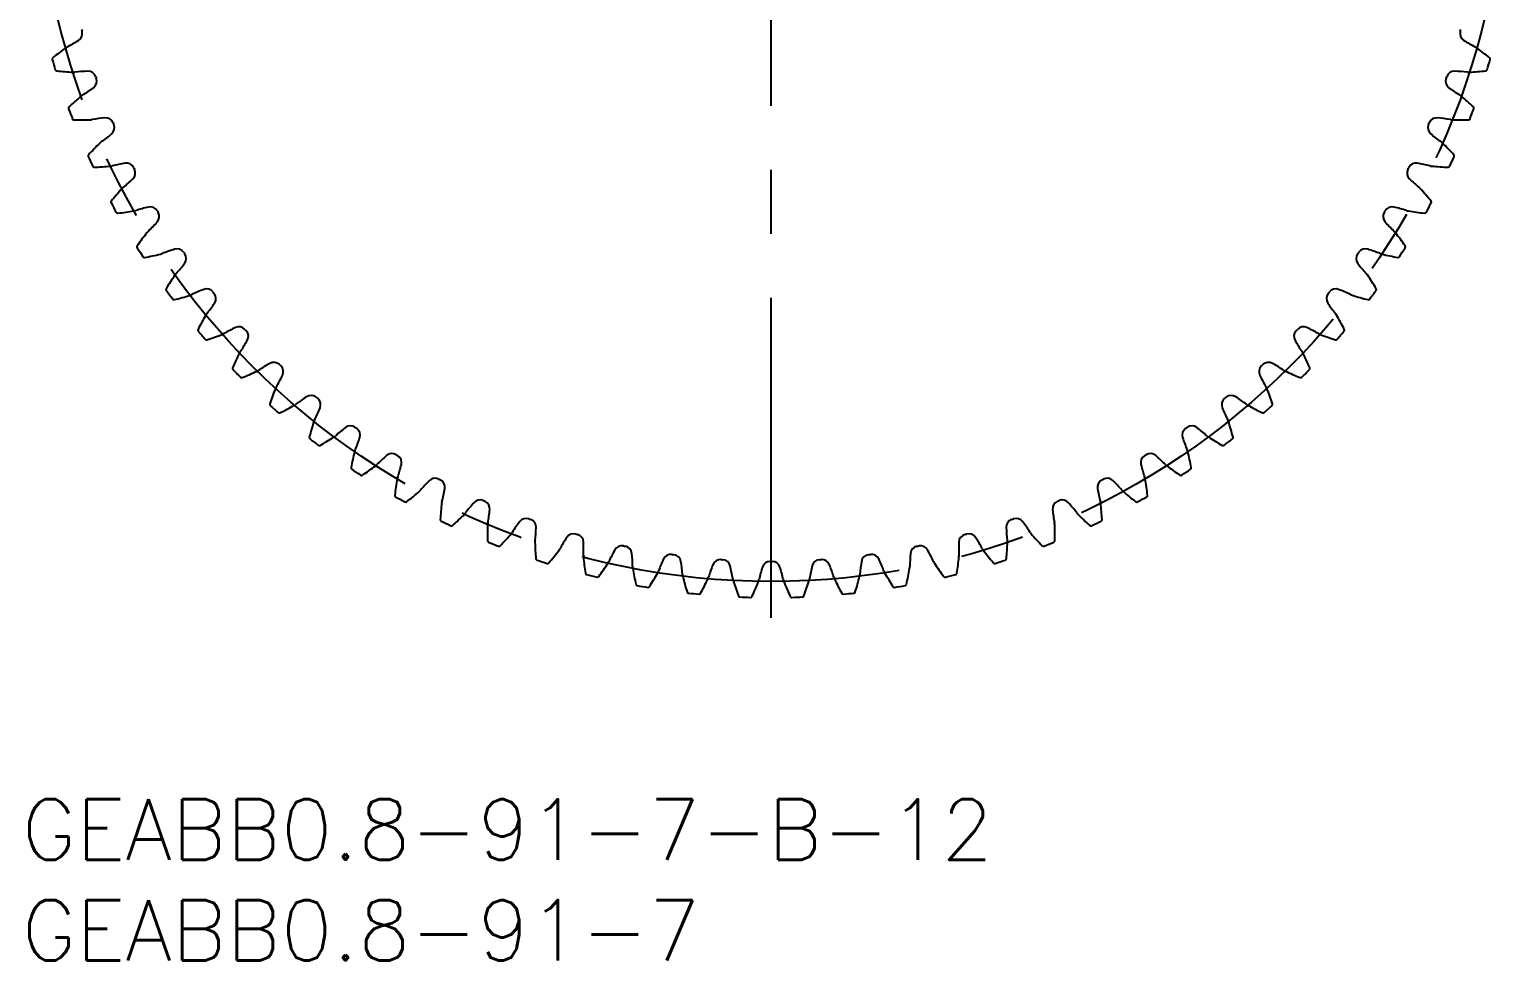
# Model space of a CAD drawing. Extents: x -1 to 114, y -8 to 85.
# Drawn here: x 0.4 to 73.6, y -8 to 38.2 of the extents above; entities that cross this region are included whole.
import ezdxf

# ---------------------------------------------------------------- set-up
doc = ezdxf.new("R2010")
doc.units = 0
doc.header["$LTSCALE"] = 0.5
doc.linetypes.add('CENTER', pattern=[50.8, 31.75, -6.35, 6.35, -6.35])
for name, color, linetype in [('MSM_CENTER', 1, 'CENTER'), ('MSM_CONTINUOUS', 7, 'CONTINUOUS'), ('MSM_PART_NUMBER', 7, 'CONTINUOUS')]:
    doc.layers.add(name, color=color, linetype=linetype)
doc.styles.get("Standard").update_dxf_attribs({"font": 'txt.shx', "height": 3, "bigfont": 'bigfont.shx'})

# ---------------------------------------------------------------- blocks, each defined once
blk = doc.blocks.new('*U2')
at = {"layer": 'MSM_PART_NUMBER'}
blk.add_text('GEABB0.8-91-7-B-12', height=3, dxfattribs=at).set_placement((-0.024, -2.986))
blk = doc.blocks.new('*U3')
at = {"layer": 'MSM_PART_NUMBER'}
blk.add_text('GEABB0.8-91-7', height=3, dxfattribs=at).set_placement((-0.024, -7.986))

msp = doc.modelspace()

# ---------------------------------------------------------------- linework, layer by layer
at = {"layer": 'MSM_CENTER'}
msp.add_line((37.176, 9.014), (37.176, 85.414), dxfattribs=at)
msp.add_circle((37.176, 47.214), 36.4, dxfattribs=at)
at = {"layer": 'MSM_CONTINUOUS'}
for centre, radius, start, end in [((2.582, 37.999), 0.4, 301.98689, 14.9159), ((37.176, 47.214), 35.4, 194.75443, 194.9159), ((71.769, 37.999), 0.4, 165.0841, 238.01315), ((37.176, 47.214), 35.4, 345.0841, 345.24557), ((-2.027, 45.378), 9.1, 297.91063, 301.98688), ((76.378, 45.378), 9.1, 238.01312, 242.08937), ((1.567, 36.729), 0.08, 129.90457, 196.40611), ((37.176, 47.214), 37.2, 196.40604, 197.22033), ((8.813, 28.065), 11.375, 125.82418, 129.90457), ((2.544, 36.749), 0.665, 117.91087, 125.82443), ((71.807, 36.749), 0.665, 54.17555, 62.08913), ((65.538, 28.065), 11.375, 50.09543, 54.17582), ((37.176, 47.214), 37.2, 342.77967, 343.59396), ((72.784, 36.729), 0.08, 343.59444, 50.09539), ((1.72, 36.224), 0.08, 197.22033, 263.7218), ((2.955, 47.452), 11.375, 263.7218, 267.8022), ((2.544, 36.749), 0.665, 267.80194, 275.71551), ((3.516, 27.033), 9.1, 91.63949, 95.71575), ((3.268, 35.73), 0.4, 18.71047, 91.6395), ((71.084, 35.73), 0.4, 88.36049, 161.28953), ((70.835, 27.033), 9.1, 84.28425, 88.36051), ((71.807, 36.749), 0.665, 264.28449, 272.19806), ((71.396, 47.452), 11.375, 272.1978, 276.2782), ((72.632, 36.224), 0.08, 276.2782, 342.77957), ((-1.807, 42.678), 9.1, 301.86667, 305.94292), ((3.3, 35.634), 0.4, 305.94293, 18.87195), ((37.176, 47.214), 35.4, 198.71047, 198.87195), ((71.051, 35.634), 0.4, 161.12805, 234.0571), ((37.176, 47.214), 35.4, 341.12805, 341.28953), ((76.158, 42.678), 9.1, 234.05708, 238.13333), ((10.202, 26.154), 11.375, 129.78022, 133.86062), ((3.348, 34.385), 0.665, 121.86691, 129.78048), ((71.003, 34.385), 0.665, 50.21951, 58.13309), ((64.15, 26.154), 11.375, 46.13938, 50.21978), ((2.375, 34.298), 0.08, 133.86062, 200.36215), ((37.176, 47.214), 37.2, 200.36209, 201.17638), ((2.562, 33.805), 0.08, 201.17638, 267.67784), ((3.02, 45.09), 11.375, 267.67784, 271.75824), ((3.348, 34.385), 0.665, 271.75798, 279.67155), ((4.989, 24.759), 9.1, 95.59554, 99.67179), ((4.141, 33.418), 0.4, 22.66652, 95.59554), ((70.211, 33.418), 0.4, 84.40444, 157.33348), ((69.362, 24.759), 9.1, 80.32821, 84.40446), ((71.003, 34.385), 0.665, 260.32845, 268.24202), ((71.331, 45.09), 11.375, 268.24176, 272.32216), ((71.789, 33.805), 0.08, 272.32216, 338.82353), ((37.176, 47.214), 37.2, 338.82362, 339.63792), ((71.976, 34.298), 0.08, 339.63792, 46.13934), ((-1.401, 39.999), 9.1, 305.82271, 309.89897), ((4.18, 33.325), 0.4, 309.89898, 22.82799), ((37.176, 47.214), 35.4, 202.66652, 202.82799), ((70.172, 33.325), 0.4, 157.17201, 230.10106), ((37.176, 47.214), 35.4, 337.17201, 337.33348), ((75.752, 39.999), 9.1, 230.10103, 234.17729), ((11.719, 24.343), 11.375, 133.73626, 137.81666), ((4.314, 32.082), 0.665, 125.82295, 133.73652), ((70.037, 32.082), 0.665, 46.26348, 54.17705), ((62.632, 24.343), 11.375, 42.18334, 46.26374), ((3.349, 31.928), 0.08, 137.81654, 204.3182), ((37.176, 47.214), 37.2, 204.31813, 205.13242), ((6.615, 22.592), 9.1, 99.55158, 103.62784), ((5.171, 31.171), 0.4, 26.62256, 99.55158), ((69.18, 31.171), 0.4, 80.4484, 153.37744), ((67.736, 22.592), 9.1, 76.37216, 80.44842), ((37.176, 47.214), 37.2, 334.86758, 335.68187), ((71.002, 31.928), 0.08, 335.68235, 42.1833), ((3.57, 31.448), 0.08, 205.13242, 271.63389), ((3.248, 42.739), 11.375, 271.63389, 275.71429), ((4.314, 32.082), 0.665, 275.71404, 283.62759), ((-0.811, 37.355), 9.1, 309.77876, 313.85501), ((5.217, 31.081), 0.4, 313.85502, 26.78403), ((37.176, 47.214), 35.4, 206.62256, 206.78403), ((69.135, 31.081), 0.4, 153.21597, 226.14502), ((37.176, 47.214), 35.4, 333.21597, 333.37744), ((75.162, 37.355), 9.1, 226.14499, 230.22124), ((70.037, 32.082), 0.665, 256.37241, 264.28597), ((71.103, 42.739), 11.375, 264.28572, 268.36611), ((70.781, 31.448), 0.08, 268.36611, 334.86748), ((13.357, 22.641), 11.375, 137.69231, 141.77271), ((5.436, 29.851), 0.665, 129.779, 137.69257), ((68.915, 29.851), 0.665, 42.30743, 50.221), ((60.994, 22.641), 11.375, 38.22729, 42.30769), ((4.484, 29.63), 0.08, 141.77271, 208.27425), ((37.176, 47.214), 37.2, 208.27417, 209.08847), ((8.386, 20.542), 9.1, 103.50763, 107.58388), ((6.354, 29.002), 0.4, 30.5786, 103.50763), ((67.997, 29.002), 0.4, 76.49236, 149.4214), ((65.965, 20.542), 9.1, 72.41612, 76.49237), ((37.176, 47.214), 37.2, 330.91154, 331.72583), ((69.867, 29.63), 0.08, 331.72631, 38.22726), ((4.738, 29.168), 0.08, 209.08895, 275.58993), ((3.637, 40.409), 11.375, 275.58993, 279.67033), ((5.436, 29.851), 0.665, 279.67007, 287.58364), ((-0.04, 34.758), 9.1, 313.7348, 317.81106), ((37.176, 47.214), 35.4, 210.5786, 210.74008), ((6.406, 28.915), 0.4, 317.81107, 30.74008), ((67.946, 28.915), 0.4, 149.25992, 222.18895), ((37.176, 47.214), 35.4, 329.25992, 329.4214), ((74.392, 34.758), 9.1, 222.18894, 226.2652), ((68.915, 29.851), 0.665, 252.41636, 260.32993), ((70.714, 40.409), 11.375, 260.32967, 264.41007), ((69.614, 29.168), 0.08, 264.41007, 330.91144), ((15.109, 21.056), 11.375, 141.64835, 145.72875), ((6.71, 27.702), 0.665, 133.73504, 141.64861), ((67.641, 27.702), 0.665, 38.35139, 46.26496), ((59.242, 21.056), 11.375, 34.27125, 38.35165), ((5.775, 27.417), 0.08, 145.72875, 212.23029), ((37.176, 47.214), 37.2, 212.23022, 213.04451), ((10.295, 18.62), 9.1, 107.46367, 111.53992), ((7.684, 26.919), 0.4, 34.53465, 107.46367), ((37.176, 47.214), 35.4, 214.53465, 214.69612), ((37.176, 47.214), 35.4, 325.30388, 325.46535), ((66.667, 26.919), 0.4, 72.53631, 145.46535), ((64.056, 18.62), 9.1, 68.46008, 72.53633), ((37.176, 47.214), 37.2, 326.95549, 327.76978), ((68.576, 27.417), 0.08, 327.76978, 34.27121), ((6.06, 26.973), 0.08, 213.04499, 279.54597), ((4.187, 38.111), 11.375, 279.54597, 283.62637), ((6.71, 27.702), 0.665, 283.62611, 291.53968), ((0.908, 32.22), 9.1, 317.69085, 321.7671), ((7.741, 26.836), 0.4, 321.76711, 34.69612), ((66.61, 26.836), 0.4, 145.30388, 218.23293), ((73.444, 32.22), 9.1, 218.2329, 222.30915), ((67.641, 27.702), 0.665, 248.46032, 256.37389), ((70.164, 38.111), 11.375, 256.37363, 260.45403), ((68.291, 26.973), 0.08, 260.45403, 326.9554), ((16.967, 19.596), 11.375, 145.6044, 149.68479), ((8.129, 25.647), 0.665, 137.69109, 145.60465), ((66.222, 25.647), 0.665, 34.39533, 42.30891), ((57.385, 19.596), 11.375, 30.31521, 34.3956), ((7.216, 25.298), 0.08, 149.68479, 216.18619), ((37.176, 47.214), 37.2, 216.18626, 217.00055), ((4.893, 35.857), 11.375, 283.50202, 287.58242), ((8.129, 25.647), 0.665, 287.58217, 295.49573), ((12.332, 16.833), 9.1, 111.41971, 115.49597), ((9.155, 24.932), 0.4, 38.49069, 111.41974), ((37.176, 47.214), 35.4, 218.49069, 218.65217), ((9.218, 24.853), 0.4, 325.72315, 38.65217), ((65.134, 24.853), 0.4, 141.34783, 214.27688), ((37.176, 47.214), 35.4, 321.34783, 321.50931), ((65.197, 24.932), 0.4, 68.58027, 141.50931), ((62.019, 16.833), 9.1, 64.50403, 68.58029), ((66.222, 25.647), 0.665, 244.50427, 252.41784), ((69.458, 35.857), 11.375, 252.41758, 256.49798), ((37.176, 47.214), 37.2, 322.99945, 323.81374), ((67.135, 25.298), 0.08, 323.81422, 30.31517), ((7.53, 24.874), 0.08, 217.00104, 283.50202), ((2.028, 29.753), 9.1, 321.64689, 325.72314), ((72.323, 29.753), 9.1, 214.27686, 218.35311), ((66.821, 24.874), 0.08, 256.49798, 322.99936), ((18.92, 18.268), 11.375, 149.56044, 153.64084), ((9.686, 23.694), 0.665, 141.64713, 149.5607), ((10.759, 23.052), 0.4, 42.44674, 115.37576), ((63.593, 23.052), 0.4, 64.62423, 137.55326), ((64.665, 23.694), 0.665, 30.43929, 38.35287), ((55.431, 18.268), 11.375, 26.35916, 30.43956), ((8.799, 23.283), 0.08, 153.64084, 220.14238), ((37.176, 47.214), 37.2, 220.1423, 220.9566), ((9.142, 22.882), 0.08, 220.95708, 287.45806), ((5.754, 33.657), 11.375, 287.45806, 291.53846), ((9.686, 23.694), 0.665, 291.53822, 299.45177), ((14.487, 15.192), 9.1, 115.37576, 119.45201), ((3.317, 27.37), 9.1, 325.60293, 329.67919), ((37.176, 47.214), 35.4, 222.44674, 222.60821), ((10.827, 22.978), 0.4, 329.6792, 42.60821), ((63.524, 22.978), 0.4, 137.39179, 210.32082), ((71.034, 27.37), 9.1, 210.32081, 214.39707), ((37.176, 47.214), 35.4, 317.39179, 317.55326), ((59.864, 15.192), 9.1, 60.54799, 64.62424), ((64.665, 23.694), 0.665, 240.54823, 248.4618), ((68.597, 33.657), 11.375, 248.46154, 252.54194), ((65.209, 22.882), 0.08, 252.54194, 319.04331), ((37.176, 47.214), 37.2, 319.0434, 319.8577), ((65.552, 23.283), 0.08, 319.8577, 26.35913), ((20.961, 17.077), 11.375, 153.51648, 157.59688), ((11.374, 21.854), 0.665, 145.60317, 153.51674), ((62.977, 21.854), 0.665, 26.48325, 34.39683), ((53.391, 17.077), 11.375, 22.40312, 26.48352), ((10.518, 21.382), 0.08, 157.59688, 224.09827), ((37.176, 47.214), 37.2, 224.09835, 224.91264), ((6.764, 31.521), 11.375, 291.41411, 295.4945), ((11.374, 21.854), 0.665, 295.49424, 303.40781), ((16.75, 13.703), 9.1, 119.3318, 123.40806), ((12.488, 21.287), 0.4, 46.40278, 119.3318), ((37.176, 47.214), 35.4, 226.40278, 226.56425), ((12.562, 21.218), 0.4, 333.63524, 46.56425), ((61.79, 21.218), 0.4, 133.43575, 206.36477), ((37.176, 47.214), 35.4, 313.43575, 313.59722), ((61.863, 21.287), 0.4, 60.66818, 133.59722), ((57.601, 13.703), 9.1, 56.59194, 60.6682), ((62.977, 21.854), 0.665, 236.59219, 244.50575), ((67.587, 31.521), 11.375, 244.5055, 248.58589), ((37.176, 47.214), 37.2, 315.08736, 315.90165), ((63.833, 21.382), 0.08, 315.90165, 22.40308), ((10.888, 21.006), 0.08, 224.91312, 291.41411), ((4.767, 25.081), 9.1, 329.55898, 333.63523), ((69.585, 25.081), 9.1, 206.36477, 210.44102), ((63.463, 21.006), 0.08, 248.58589, 315.08727), ((23.078, 16.031), 11.375, 157.47253, 161.55293), ((13.185, 20.134), 0.665, 149.55922, 157.47278), ((19.111, 12.373), 9.1, 123.28785, 127.3641), ((14.336, 19.646), 0.4, 50.35882, 123.28787), ((37.176, 47.214), 35.4, 230.35882, 230.5203), ((14.414, 19.582), 0.4, 337.59129, 50.5203), ((59.937, 19.582), 0.4, 129.4797, 202.40873), ((37.176, 47.214), 35.4, 309.4797, 309.64118), ((60.015, 19.646), 0.4, 56.71214, 129.64118), ((55.24, 12.373), 9.1, 52.6359, 56.71215), ((61.166, 20.134), 0.665, 22.5272, 30.44078), ((51.273, 16.031), 11.375, 18.44707, 22.52747), ((12.364, 19.605), 0.08, 161.55293, 228.05432), ((37.176, 47.214), 37.2, 228.05439, 228.86869), ((12.759, 19.255), 0.08, 228.86917, 295.37015), ((7.919, 29.461), 11.375, 295.37015, 299.45055), ((13.185, 20.134), 0.665, 299.45029, 307.36386), ((6.371, 22.898), 9.1, 333.51502, 337.59128), ((67.98, 22.898), 9.1, 202.40872, 206.48498), ((61.166, 20.134), 0.665, 232.63614, 240.54971), ((66.432, 29.461), 11.375, 240.54945, 244.62985), ((61.593, 19.255), 0.08, 244.62985, 311.13123), ((37.176, 47.214), 37.2, 311.13132, 311.94561), ((61.988, 19.605), 0.08, 311.94561, 18.44704), ((25.263, 15.132), 11.375, 161.42857, 165.50897), ((15.111, 18.543), 0.665, 153.51526, 161.42883), ((21.558, 11.21), 9.1, 127.24389, 131.32014), ((16.292, 18.136), 0.4, 54.31487, 127.24389), ((37.176, 47.214), 35.4, 234.31487, 234.47634), ((16.374, 18.077), 0.4, 341.54733, 54.47634), ((57.977, 18.077), 0.4, 125.52366, 198.45268), ((37.176, 47.214), 35.4, 305.52366, 305.68513), ((58.059, 18.136), 0.4, 52.75609, 125.68513), ((52.794, 11.21), 9.1, 48.67986, 52.75611), ((59.241, 18.543), 0.665, 18.57117, 26.48474), ((49.088, 15.132), 11.375, 14.49103, 18.57143), ((14.328, 17.959), 0.08, 165.50897, 232.01036), ((37.176, 47.214), 37.2, 232.01044, 232.82473), ((14.746, 17.637), 0.08, 232.82521, 299.32619), ((9.214, 27.484), 11.375, 299.32619, 303.40659), ((15.111, 18.543), 0.665, 303.40633, 311.3199), ((8.122, 20.831), 9.1, 337.47107, 341.54732), ((66.229, 20.831), 9.1, 198.45268, 202.52893), ((59.241, 18.543), 0.665, 228.6801, 236.59366), ((65.138, 27.484), 11.375, 236.59341, 240.67381), ((59.606, 17.637), 0.08, 240.67381, 307.17518), ((37.176, 47.214), 37.2, 307.17527, 307.98956), ((60.024, 17.959), 0.08, 307.98956, 14.491), ((27.505, 14.387), 11.375, 165.38462, 169.46501), ((17.141, 17.089), 0.665, 157.47131, 165.38487), ((24.079, 10.218), 9.1, 131.19993, 135.27619), ((18.348, 16.764), 0.4, 58.27091, 131.19994), ((37.176, 47.214), 35.4, 238.27091, 238.43239), ((18.434, 16.711), 0.4, 345.50338, 58.43239), ((55.917, 16.711), 0.4, 121.56761, 194.49664), ((37.176, 47.214), 35.4, 301.56761, 301.72909), ((56.003, 16.764), 0.4, 48.80005, 121.72909), ((50.272, 10.218), 9.1, 44.72381, 48.80007), ((57.21, 17.089), 0.665, 14.61512, 22.52869), ((46.846, 14.387), 11.375, 10.53499, 14.61538), ((16.4, 16.452), 0.08, 169.46501, 235.96656), ((37.176, 47.214), 37.2, 235.96648, 236.78077), ((10.641, 25.602), 11.375, 303.28224, 307.36264), ((17.141, 17.089), 0.665, 307.36238, 315.27595), ((10.011, 18.889), 9.1, 341.42711, 345.50336), ((64.34, 18.889), 9.1, 194.49664, 198.57289), ((57.21, 17.089), 0.665, 224.72405, 232.63762), ((63.71, 25.602), 11.375, 232.63736, 236.71776), ((37.176, 47.214), 37.2, 303.21923, 304.03352), ((57.951, 16.452), 0.08, 304.034, 10.53495), ((16.84, 16.16), 0.08, 236.78077, 303.28224), ((29.793, 13.798), 11.375, 169.34066, 173.42106), ((19.267, 15.779), 0.665, 161.42735, 169.34092), ((26.662, 9.403), 9.1, 135.15598, 139.23223), ((20.494, 15.538), 0.4, 62.22695, 135.15598), ((37.176, 47.214), 35.4, 242.22695, 242.38843), ((20.583, 15.491), 0.4, 349.45942, 62.38843), ((12.03, 17.083), 9.1, 345.38315, 349.45941), ((53.768, 15.491), 0.4, 117.61157, 190.5406), ((62.321, 17.083), 9.1, 190.54059, 194.61685), ((37.176, 47.214), 35.4, 297.61157, 297.77305), ((53.857, 15.538), 0.4, 44.844, 117.77305), ((47.689, 9.403), 9.1, 40.76777, 44.84402), ((55.084, 15.779), 0.665, 10.65908, 18.57265), ((44.558, 13.798), 11.375, 6.57894, 10.65934), ((57.512, 16.16), 0.08, 236.71776, 303.21914), ((18.572, 15.092), 0.08, 173.42106, 239.92245), ((37.176, 47.214), 37.2, 239.92252, 240.73682), ((19.031, 14.831), 0.08, 240.73682, 307.23827), ((12.196, 23.823), 11.375, 307.23828, 311.31868), ((19.267, 15.779), 0.665, 311.31842, 319.23199), ((32.116, 13.368), 11.375, 173.2967, 177.3771), ((21.479, 14.618), 0.665, 165.38339, 173.29696), ((29.296, 8.768), 9.1, 139.11202, 143.18828), ((22.719, 14.462), 0.4, 66.183, 139.11202), ((37.176, 47.214), 35.4, 246.183, 246.34447), ((22.811, 14.422), 0.4, 353.41546, 66.34447), ((51.54, 14.422), 0.4, 113.65553, 186.58458), ((37.176, 47.214), 35.4, 293.65553, 293.817), ((51.632, 14.462), 0.4, 40.88796, 113.817), ((45.055, 8.768), 9.1, 36.81172, 40.88798), ((52.873, 14.618), 0.665, 6.70304, 14.61661), ((42.235, 13.368), 11.375, 2.6229, 6.7033), ((55.084, 15.779), 0.665, 220.76801, 228.68158), ((62.156, 23.823), 11.375, 228.68132, 232.76172), ((55.321, 14.831), 0.08, 232.76172, 299.2631), ((37.176, 47.214), 37.2, 299.26318, 300.07748), ((55.779, 15.092), 0.08, 300.07796, 6.57891), ((13.869, 22.155), 11.375, 311.19433, 315.27472), ((21.479, 14.618), 0.665, 315.27446, 323.18803), ((14.169, 15.42), 9.1, 349.3392, 353.41545), ((25.013, 13.543), 0.4, 70.13904, 143.06809), ((37.176, 47.214), 35.4, 250.13904, 250.30052), ((37.176, 47.214), 35.4, 289.69948, 289.86096), ((49.338, 13.543), 0.4, 36.93191, 109.86096), ((60.182, 15.42), 9.1, 186.58455, 190.6608), ((52.873, 14.618), 0.665, 216.81197, 224.72553), ((60.482, 22.155), 11.375, 224.72528, 228.80567), ((20.833, 13.885), 0.08, 177.3771, 243.87865), ((37.176, 47.214), 37.2, 243.87857, 244.69286), ((21.308, 13.656), 0.08, 244.69286, 311.19432), ((34.463, 13.1), 11.375, 177.25275, 181.33315), ((23.765, 13.613), 0.665, 169.33944, 177.25301), ((15.653, 20.607), 11.375, 315.15037, 319.23077), ((23.765, 13.613), 0.665, 319.23051, 327.14408), ((31.967, 8.316), 9.1, 143.06807, 147.14432), ((25.108, 13.509), 0.4, 357.37151, 70.30052), ((16.417, 13.908), 9.1, 353.29524, 357.3715), ((27.365, 12.784), 0.4, 74.09509, 147.02411), ((46.986, 12.784), 0.4, 32.97587, 105.90491), ((49.243, 13.509), 0.4, 109.69948, 182.62851), ((57.934, 13.908), 9.1, 182.6285, 186.70476), ((42.384, 8.316), 9.1, 32.85568, 36.93193), ((50.586, 13.613), 0.665, 212.85592, 220.76949), ((58.698, 20.607), 11.375, 220.76923, 224.84963), ((50.586, 13.613), 0.665, 2.74699, 10.66056), ((39.888, 13.1), 11.375, 358.66685, 2.74725), ((53.043, 13.656), 0.08, 228.80567, 295.30705), ((37.176, 47.214), 37.2, 295.30714, 296.12143), ((53.519, 13.885), 0.08, 296.12191, 2.62287), ((23.171, 12.837), 0.08, 181.33315, 247.83453), ((37.176, 47.214), 37.2, 247.83461, 248.6489), ((23.661, 12.641), 0.08, 248.6489, 315.15035), ((26.115, 12.768), 0.665, 173.29548, 181.20905), ((36.823, 12.994), 11.375, 181.20879, 185.28919), ((26.115, 12.768), 0.665, 323.18655, 331.10012), ((34.663, 8.049), 9.1, 147.02411, 151.10036), ((37.176, 47.214), 35.4, 254.09509, 254.25656), ((27.462, 12.757), 0.4, 1.32755, 74.25656), ((18.764, 12.555), 9.1, 357.25129, 1.32754), ((29.764, 12.189), 0.4, 78.05113, 150.98018), ((37.176, 47.214), 35.4, 258.05113, 258.21261), ((29.862, 12.169), 0.4, 5.2836, 78.21261), ((44.489, 12.169), 0.4, 101.78739, 174.71642), ((37.176, 47.214), 35.4, 281.78739, 281.94887), ((44.588, 12.189), 0.4, 29.01982, 101.94887), ((55.587, 12.555), 9.1, 178.67246, 182.74871), ((46.889, 12.757), 0.4, 105.74344, 178.67249), ((37.176, 47.214), 35.4, 285.74344, 285.90491), ((39.688, 8.049), 9.1, 28.89964, 32.97589), ((48.236, 12.768), 0.665, 208.89988, 216.81345), ((37.528, 12.994), 11.375, 354.71081, 358.79121), ((48.236, 12.768), 0.665, 358.79095, 6.70452), ((50.69, 12.641), 0.08, 224.84963, 291.35101), ((37.176, 47.214), 37.2, 291.3511, 292.16539), ((51.18, 12.837), 0.08, 292.16587, 358.66682), ((25.576, 11.953), 0.08, 185.28919, 251.79058), ((37.176, 47.214), 37.2, 251.79066, 252.60495), ((26.078, 11.791), 0.08, 252.60495, 319.10639), ((17.54, 19.186), 11.375, 319.10641, 323.18681), ((28.518, 12.087), 0.665, 177.25153, 185.16509), ((39.185, 13.051), 11.375, 185.16484, 189.24523), ((19.521, 17.898), 11.375, 323.06246, 327.14286), ((28.518, 12.087), 0.665, 327.1426, 335.05617), ((37.371, 7.969), 9.1, 150.98015, 155.05641), ((21.199, 11.368), 9.1, 1.20733, 5.28358), ((40.078, 8.076), 9.1, 154.9362, 159.01245), ((32.198, 11.762), 0.4, 82.00717, 154.9362), ((37.176, 47.214), 35.4, 262.00717, 262.16865), ((32.298, 11.748), 0.4, 9.23964, 82.16865), ((23.71, 10.351), 9.1, 5.16337, 9.23963), ((34.655, 11.503), 0.4, 85.96322, 158.89227), ((37.176, 47.214), 35.4, 265.96322, 266.12469), ((34.756, 11.496), 0.4, 13.19568, 86.12469), ((37.125, 11.414), 0.4, 89.91926, 162.84831), ((37.176, 47.214), 35.4, 269.91926, 270.08074), ((37.226, 11.414), 0.4, 17.15173, 90.08074), ((39.595, 11.496), 0.4, 93.87531, 166.80436), ((37.176, 47.214), 35.4, 273.87531, 274.03678), ((39.696, 11.503), 0.4, 21.10777, 94.03678), ((50.641, 10.351), 9.1, 170.76037, 174.83663), ((42.054, 11.748), 0.4, 97.83135, 170.76038), ((37.176, 47.214), 35.4, 277.83135, 277.99283), ((42.154, 11.762), 0.4, 25.06378, 97.99283), ((34.273, 8.076), 9.1, 20.98755, 25.0638), ((53.152, 11.368), 9.1, 174.71642, 178.79267), ((36.98, 7.969), 9.1, 24.94359, 29.01985), ((45.834, 12.087), 0.665, 204.94383, 212.8574), ((54.831, 17.898), 11.375, 212.85714, 216.93754), ((35.167, 13.051), 11.375, 350.75477, 354.83516), ((45.834, 12.087), 0.665, 354.8349, 2.74847), ((56.811, 19.186), 11.375, 216.81319, 220.89359), ((48.273, 11.791), 0.08, 220.89359, 287.39497), ((37.176, 47.214), 37.2, 287.39505, 288.20934), ((48.775, 11.953), 0.08, 288.20983, 354.71078), ((28.036, 11.236), 0.08, 189.24523, 255.74662), ((37.176, 47.214), 37.2, 255.7467, 256.56099), ((28.549, 11.11), 0.08, 256.56099, 323.06245), ((30.962, 11.573), 0.665, 181.20757, 189.12114), ((41.537, 13.271), 11.375, 189.12088, 193.20128), ((21.585, 16.75), 11.375, 327.0185, 331.0989), ((30.962, 11.573), 0.665, 331.09864, 339.01221), ((33.435, 11.23), 0.665, 185.16361, 193.07718), ((43.868, 13.653), 11.375, 193.07692, 197.15732), ((33.435, 11.23), 0.665, 335.05468, 342.96825), ((42.772, 8.37), 9.1, 158.89224, 162.9685), ((26.286, 9.51), 9.1, 9.11942, 13.19567), ((45.438, 8.848), 9.1, 162.84829, 166.92454), ((28.913, 8.848), 9.1, 13.07546, 17.15172), ((48.065, 9.51), 9.1, 166.80433, 170.88058), ((31.58, 8.37), 9.1, 17.0315, 21.10776), ((40.916, 11.23), 0.665, 197.03175, 204.94531), ((30.483, 13.653), 11.375, 342.84268, 346.92308), ((40.916, 11.23), 0.665, 346.92281, 354.83639), ((43.39, 11.573), 0.665, 200.98779, 208.90136), ((52.766, 16.75), 11.375, 208.9011, 212.9815), ((32.814, 13.271), 11.375, 346.79872, 350.87912), ((43.39, 11.573), 0.665, 350.87886, 358.79243), ((45.803, 11.11), 0.08, 216.93754, 283.43893), ((37.176, 47.214), 37.2, 283.43901, 284.2533), ((46.315, 11.236), 0.08, 284.25378, 350.75473), ((30.54, 10.692), 0.08, 193.20128, 259.70267), ((37.176, 47.214), 37.2, 259.70274, 260.51704), ((31.06, 10.601), 0.08, 260.51704, 327.01849), ((33.076, 10.321), 0.08, 197.15744, 263.65871), ((23.724, 15.747), 11.375, 330.97455, 335.05494), ((35.927, 11.057), 0.665, 189.11966, 197.03322), ((46.168, 14.195), 11.375, 197.03297, 201.11337), ((25.927, 14.894), 11.375, 334.93059, 339.01099), ((35.927, 11.057), 0.665, 339.01073, 346.9243), ((38.424, 11.057), 0.665, 193.0757, 200.98927), ((48.424, 14.894), 11.375, 200.98901, 205.06941), ((28.184, 14.195), 11.375, 338.88663, 342.96703), ((38.424, 11.057), 0.665, 342.96676, 350.88034), ((50.627, 15.747), 11.375, 204.94506, 209.02545), ((41.275, 10.321), 0.08, 276.34169, 342.84265), ((43.291, 10.601), 0.08, 212.98162, 279.48288), ((37.176, 47.214), 37.2, 279.48296, 280.29726), ((43.811, 10.692), 0.08, 280.29774, 346.79869), ((37.176, 47.214), 37.2, 263.65879, 264.47308), ((33.6, 10.266), 0.08, 264.47308, 330.97453), ((35.631, 10.126), 0.08, 201.11349, 267.61475), ((37.176, 47.214), 37.2, 267.61483, 268.42912), ((36.158, 10.108), 0.08, 268.42912, 334.93057), ((38.193, 10.108), 0.08, 205.06941, 271.5708), ((37.176, 47.214), 37.2, 271.57088, 272.38517), ((38.72, 10.126), 0.08, 272.38517, 338.88661), ((40.751, 10.266), 0.08, 209.02557, 275.52684), ((37.176, 47.214), 37.2, 275.52692, 276.34121)]:
    msp.add_arc(centre, radius, start, end, dxfattribs=at)

# ---------------------------------------------------------------- block references
for name in ['*U2', '*U3']:
    msp.add_blockref(name, (0, 0), dxfattribs=at)

doc.saveas('drawing.dxf')
